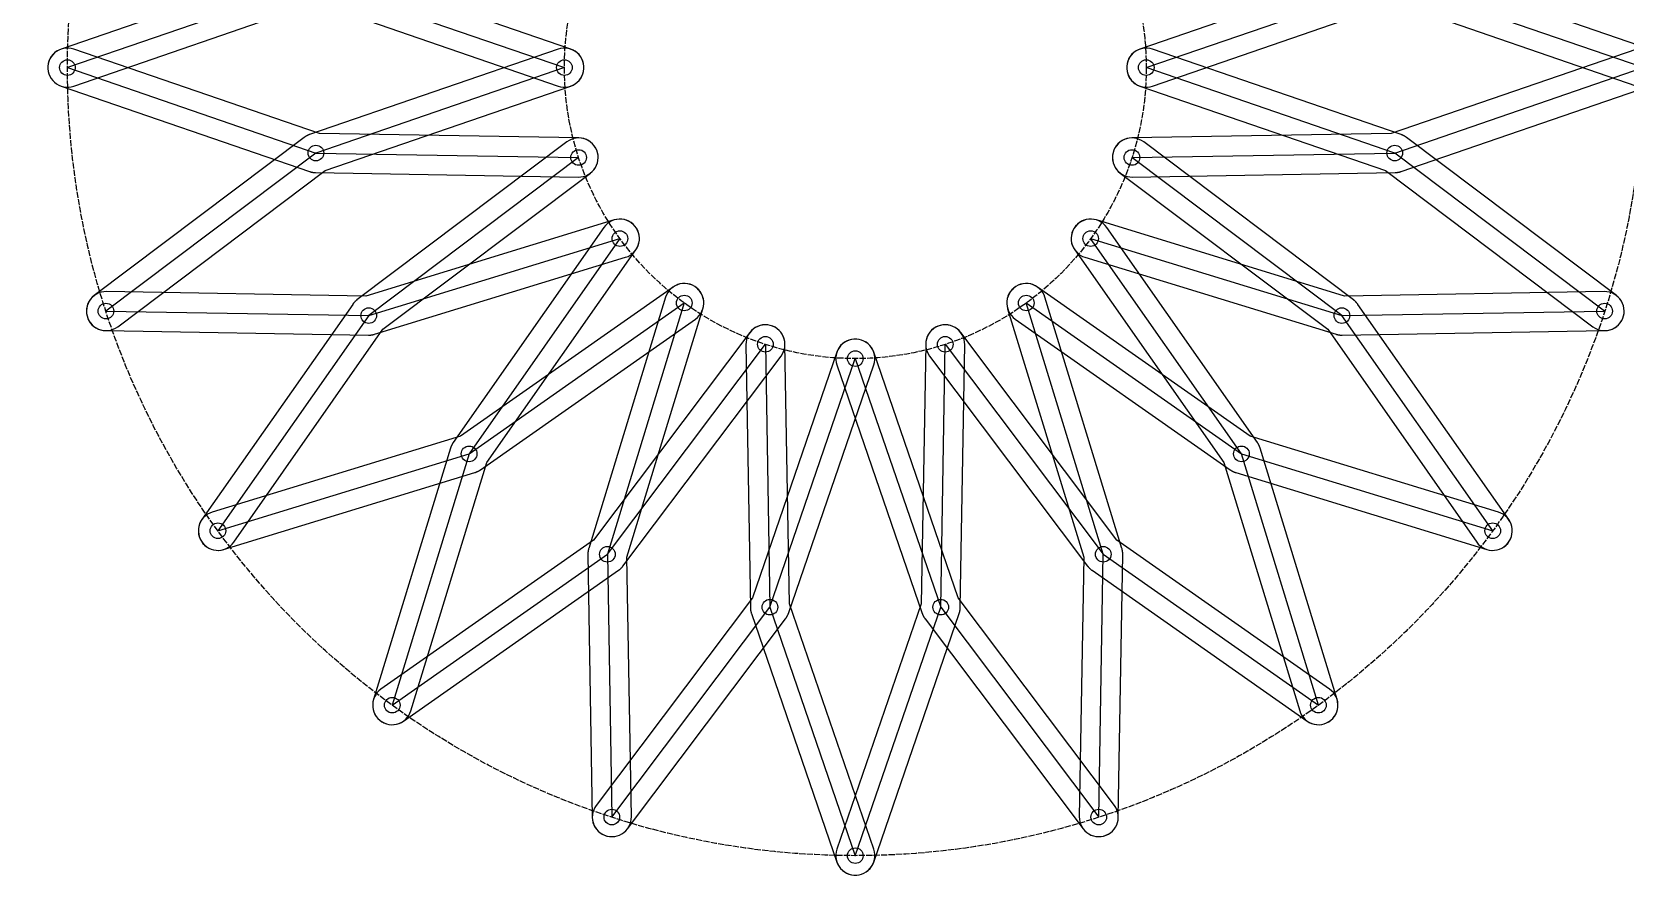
# Model space of a CAD drawing. Header units: millimetres. Extents: x -337 to 405, y -434 to 337.
# Drawn here: x -168.6 to 157.6, y -165.7 to 7.3 of the extents above; entities that cross this region are included whole.
import ezdxf

# ---------------------------------------------------------------- set-up
doc = ezdxf.new("R2010")
doc.units = ezdxf.units.MM
doc.linetypes.add('DASHED', pattern=[1.524, 1.27, -0.254])
for name, color, linetype in [('SKELETON_20', 8, 'Continuous'), ('SKELETON_90', 8, 'Continuous'), ('STATE_20', 3, 'Continuous')]:
    doc.layers.add(name, color=color, linetype=linetype)

msp = doc.modelspace()

# ---------------------------------------------------------------- linework, layer by layer
at = {"layer": 'SKELETON_20'}
for points in [[(-153.43, 49.85), (-110.45, 17.49), (-59.57, 0)], [(59.57, 0), (110.45, 17.49), (153.43, 49.85)], [(-56.65, 18.41), (-110.45, 17.49), (-161.32, 0)], [(161.32, 0), (110.45, 17.49), (56.65, 18.41)], [(-161.32, 0), (-110.45, -17.49), (-56.65, -18.41)], [(-59.57, 0), (-110.45, -17.49), (-153.43, -49.85)], [(56.65, -18.41), (110.45, -17.49), (161.32, 0)], [(153.43, -49.85), (110.45, -17.49), (59.57, 0)], [(-56.65, -18.41), (-99.63, -50.77), (-130.51, -94.82)], [(130.51, -94.82), (99.63, -50.77), (56.65, -18.41)], [(-153.43, -49.85), (-99.63, -50.77), (-48.19, -35.01)], [(-48.19, -35.01), (-79.07, -79.07), (-94.82, -130.51)], [(94.82, -130.51), (79.07, -79.07), (48.19, -35.01)], [(48.19, -35.01), (99.63, -50.77), (153.43, -49.85)], [(-130.51, -94.82), (-79.07, -79.07), (-35.01, -48.19)], [(-35.01, -48.19), (-50.77, -99.63), (-49.85, -153.43)], [(49.85, -153.43), (50.77, -99.63), (35.01, -48.19)], [(35.01, -48.19), (79.07, -79.07), (130.51, -94.82)], [(-94.82, -130.51), (-50.77, -99.63), (-18.41, -56.65)], [(-18.41, -56.65), (-17.49, -110.45), (0, -161.32)], [(0, -161.32), (17.49, -110.45), (18.41, -56.65)], [(18.41, -56.65), (50.77, -99.63), (94.82, -130.51)], [(-49.85, -153.43), (-17.49, -110.45), (0, -59.57)], [(0, -59.57), (17.49, -110.45), (49.85, -153.43)]]:
    msp.add_lwpolyline(points, dxfattribs=at)
at = {"layer": 'SKELETON_20', "linetype": 'DASHED'}
for radius in [161.32, 59.57]:
    msp.add_circle((0, 0), radius, dxfattribs=at)
at = {"layer": 'SKELETON_90', "linetype": 'DASHED'}
for radius in [332.65, 289.4]:
    msp.add_circle((0, 0), radius, dxfattribs=at)
at = {"layer": 'STATE_20'}
for points in [[(-111.75, 21.28), (-162.62, 3.78), (-163.11, 3.58), (-163.56, 3.32), (-163.97, 3), (-164.34, 2.63), (-164.66, 2.21), (-164.92, 1.76), (-165.12, 1.27), (-165.25, 0.76), (-165.32, 0.25), (-165.31, -0.28), (-165.24, -0.8), (-165.11, -1.3), (-164.9, -1.78), (-164.64, -2.24), (-164.32, -2.65), (-163.95, -3.02), (-163.53, -3.33), (-163.08, -3.59), (-162.59, -3.79), (-162.09, -3.93), (-161.57, -3.99), (-161.05, -3.99), (-160.53, -3.92), (-160.02, -3.78), (-109.74, 13.5)], [(-111.75, 13.71), (-60.87, -3.78), (-60.37, -3.92), (-59.85, -3.99), (-59.32, -3.99), (-58.8, -3.93), (-58.3, -3.79), (-57.81, -3.59), (-57.36, -3.33), (-56.94, -3.02), (-56.57, -2.65), (-56.25, -2.24), (-55.99, -1.78), (-55.79, -1.3), (-55.65, -0.8), (-55.58, -0.28), (-55.58, 0.25), (-55.64, 0.76), (-55.78, 1.27), (-55.97, 1.76), (-56.23, 2.21), (-56.55, 2.63), (-56.92, 3), (-57.33, 3.32), (-57.79, 3.58), (-58.27, 3.78), (-108.55, 21.07)], [(108.55, 21.07), (58.27, 3.78), (57.79, 3.58), (57.33, 3.32), (56.92, 3), (56.55, 2.63), (56.23, 2.21), (55.97, 1.76), (55.78, 1.27), (55.64, 0.76), (55.58, 0.25), (55.58, -0.28), (55.65, -0.8), (55.79, -1.3), (55.99, -1.78), (56.25, -2.24), (56.57, -2.65), (56.94, -3.02), (57.36, -3.33), (57.81, -3.59), (58.3, -3.79), (58.8, -3.93), (59.32, -3.99), (59.85, -3.99), (60.37, -3.92), (60.87, -3.78), (111.75, 13.71)], [(162.62, 3.78), (111.75, 21.28)], [(109.74, 13.5), (160.02, -3.78)], [(160.02, 3.78), (109.74, -13.5), (56.59, -14.41), (56.06, -14.45), (55.55, -14.56), (55.06, -14.74), (54.6, -14.98), (54.17, -15.28), (53.78, -15.63), (53.44, -16.03), (53.16, -16.47), (52.93, -16.94), (52.77, -17.44), (52.68, -17.95), (52.65, -18.48), (52.7, -19), (52.81, -19.51), (52.98, -20), (53.22, -20.47), (53.52, -20.9), (53.87, -21.28), (54.27, -21.62), (54.71, -21.91), (55.19, -22.13), (55.68, -22.29), (56.2, -22.38), (56.72, -22.41), (110.51, -21.49), (110.57, -21.49), (110.62, -21.49), (110.67, -21.49), (110.72, -21.48), (110.78, -21.48), (110.83, -21.47), (110.88, -21.47), (110.93, -21.46), (110.98, -21.46), (111.04, -21.45), (111.09, -21.44), (111.14, -21.43), (111.19, -21.42), (111.24, -21.41), (111.29, -21.4), (111.34, -21.39), (111.4, -21.38), (111.45, -21.37), (111.5, -21.35), (111.55, -21.34), (111.6, -21.32), (111.65, -21.31), (111.7, -21.29), (111.75, -21.28), (162.62, -3.78)]]:
    msp.add_lwpolyline(points, dxfattribs=at)
for points in [[(-109.74, -13.5), (-160.02, 3.78), (-160.53, 3.92), (-161.05, 3.99), (-161.57, 3.99), (-162.09, 3.93), (-162.59, 3.79), (-163.08, 3.59), (-163.53, 3.33), (-163.95, 3.02), (-164.32, 2.65), (-164.64, 2.24), (-164.9, 1.78), (-165.11, 1.3), (-165.24, 0.8), (-165.31, 0.28), (-165.32, -0.25), (-165.25, -0.76), (-165.12, -1.27), (-164.92, -1.76), (-164.66, -2.21), (-164.34, -2.63), (-163.97, -3), (-163.56, -3.32), (-163.11, -3.58), (-162.62, -3.78), (-111.75, -21.28), (-111.7, -21.29), (-111.65, -21.31), (-111.6, -21.32), (-111.55, -21.34), (-111.5, -21.35), (-111.45, -21.37), (-111.4, -21.38), (-111.34, -21.39), (-111.29, -21.4), (-111.24, -21.41), (-111.19, -21.42), (-111.14, -21.43), (-111.09, -21.44), (-111.04, -21.45), (-110.98, -21.46), (-110.93, -21.46), (-110.88, -21.47), (-110.83, -21.47), (-110.78, -21.48), (-110.72, -21.48), (-110.67, -21.49), (-110.62, -21.49), (-110.57, -21.49), (-110.51, -21.49), (-56.72, -22.41), (-56.2, -22.38), (-55.68, -22.29), (-55.19, -22.13), (-54.71, -21.91), (-54.27, -21.62), (-53.87, -21.28), (-53.52, -20.9), (-53.22, -20.47), (-52.98, -20), (-52.81, -19.51), (-52.7, -19), (-52.65, -18.48), (-52.68, -17.95), (-52.77, -17.44), (-52.93, -16.94), (-53.16, -16.47), (-53.44, -16.03), (-53.78, -15.63), (-54.17, -15.28), (-54.6, -14.98), (-55.06, -14.74), (-55.55, -14.56), (-56.06, -14.45), (-56.59, -14.41)], [(-108.55, -21.07), (-58.27, -3.78), (-57.79, -3.58), (-57.33, -3.32), (-56.92, -3), (-56.55, -2.63), (-56.23, -2.21), (-55.97, -1.76), (-55.78, -1.27), (-55.64, -0.76), (-55.58, -0.25), (-55.58, 0.28), (-55.65, 0.8), (-55.79, 1.3), (-55.99, 1.78), (-56.25, 2.24), (-56.57, 2.65), (-56.94, 3.02), (-57.36, 3.33), (-57.81, 3.59), (-58.3, 3.79), (-58.8, 3.93), (-59.32, 3.99), (-59.85, 3.99), (-60.37, 3.92), (-60.87, 3.78), (-111.75, -13.71), (-111.8, -13.73), (-111.85, -13.75), (-111.89, -13.76), (-111.94, -13.78), (-111.99, -13.8), (-112.04, -13.82), (-112.09, -13.85), (-112.13, -13.87), (-112.18, -13.89), (-112.23, -13.91), (-112.28, -13.94), (-112.32, -13.96), (-112.37, -13.99), (-112.41, -14.01), (-112.46, -14.04), (-112.5, -14.06), (-112.55, -14.09), (-112.59, -14.12), (-112.64, -14.15), (-112.68, -14.18), (-112.72, -14.21), (-112.77, -14.24), (-112.81, -14.27), (-112.85, -14.3), (-155.83, -46.66), (-156.23, -47), (-156.58, -47.39), (-156.87, -47.82), (-157.11, -48.29), (-157.28, -48.78), (-157.39, -49.29), (-157.43, -49.81), (-157.4, -50.34), (-157.3, -50.85), (-157.14, -51.35), (-156.91, -51.82), (-156.62, -52.26), (-156.28, -52.65), (-155.89, -53), (-155.46, -53.3), (-154.99, -53.53), (-154.5, -53.71), (-153.99, -53.81), (-153.46, -53.85), (-152.94, -53.82), (-152.43, -53.72), (-151.93, -53.56), (-151.46, -53.33), (-151.02, -53.05)], [(108.55, -21.07), (151.02, -53.05), (151.46, -53.33), (151.93, -53.56), (152.43, -53.72), (152.94, -53.82), (153.46, -53.85), (153.99, -53.81), (154.5, -53.71), (154.99, -53.53), (155.46, -53.3), (155.89, -53), (156.28, -52.65), (156.62, -52.26), (156.91, -51.82), (157.14, -51.35), (157.3, -50.85), (157.4, -50.34), (157.43, -49.81), (157.39, -49.29), (157.28, -48.78), (157.11, -48.29), (156.87, -47.82), (156.58, -47.39), (156.23, -47), (155.83, -46.66), (112.85, -14.3), (112.81, -14.27), (112.77, -14.24), (112.72, -14.21), (112.68, -14.18), (112.64, -14.15), (112.59, -14.12), (112.55, -14.09), (112.5, -14.06), (112.46, -14.04), (112.41, -14.01), (112.37, -13.99), (112.32, -13.96), (112.28, -13.94), (112.23, -13.91), (112.18, -13.89), (112.13, -13.87), (112.09, -13.85), (112.04, -13.82), (111.99, -13.8), (111.94, -13.78), (111.89, -13.76), (111.85, -13.75), (111.8, -13.73), (111.75, -13.71), (60.87, 3.78), (60.37, 3.92), (59.85, 3.99), (59.32, 3.99), (58.8, 3.93), (58.3, 3.79), (57.81, 3.59), (57.36, 3.33), (56.94, 3.02), (56.57, 2.65), (56.25, 2.24), (55.99, 1.78), (55.79, 1.3), (55.65, 0.8), (55.58, 0.28), (55.58, -0.25), (55.64, -0.76), (55.78, -1.27), (55.97, -1.76), (56.23, -2.21), (56.55, -2.63), (56.92, -3), (57.33, -3.32), (57.79, -3.58), (58.27, -3.78)], [(-96.72, -53.58), (-54.25, -21.6), (-53.85, -21.26), (-53.5, -20.87), (-53.21, -20.44), (-52.97, -19.97), (-52.8, -19.48), (-52.69, -18.97), (-52.65, -18.44), (-52.68, -17.92), (-52.78, -17.41), (-52.94, -16.91), (-53.17, -16.44), (-53.46, -16), (-53.8, -15.61), (-54.19, -15.26), (-54.62, -14.96), (-55.09, -14.73), (-55.58, -14.55), (-56.1, -14.45), (-56.62, -14.41), (-57.14, -14.44), (-57.65, -14.53), (-58.15, -14.7), (-58.62, -14.93), (-59.06, -15.21), (-102.04, -47.57), (-102.08, -47.6), (-102.12, -47.63), (-102.16, -47.67), (-102.2, -47.7), (-102.24, -47.74), (-102.28, -47.77), (-102.32, -47.8), (-102.36, -47.84), (-102.4, -47.88), (-102.44, -47.91), (-102.47, -47.95), (-102.51, -47.99), (-102.55, -48.02), (-102.58, -48.06), (-102.62, -48.1), (-102.65, -48.14), (-102.69, -48.18), (-102.72, -48.22), (-102.75, -48.26), (-102.79, -48.3), (-102.82, -48.34), (-102.85, -48.39), (-102.88, -48.43), (-102.91, -48.47), (-133.79, -92.53), (-134.06, -92.97), (-134.27, -93.45), (-134.42, -93.96), (-134.5, -94.47), (-134.51, -95), (-134.45, -95.52), (-134.33, -96.02), (-134.14, -96.51), (-133.89, -96.97), (-133.58, -97.39), (-133.22, -97.77), (-132.81, -98.1), (-132.36, -98.37), (-131.88, -98.58), (-131.38, -98.73), (-130.86, -98.81), (-130.34, -98.82), (-129.82, -98.76), (-129.31, -98.64), (-128.82, -98.45), (-128.37, -98.2), (-127.94, -97.89), (-127.56, -97.53), (-127.24, -97.12)], [(96.72, -53.58), (127.24, -97.12), (127.56, -97.53), (127.94, -97.89), (128.37, -98.2), (128.82, -98.45), (129.31, -98.64), (129.82, -98.76), (130.34, -98.82), (130.86, -98.81), (131.38, -98.73), (131.88, -98.58), (132.36, -98.37), (132.81, -98.1), (133.22, -97.77), (133.58, -97.39), (133.89, -96.97), (134.14, -96.51), (134.33, -96.02), (134.45, -95.52), (134.51, -95), (134.5, -94.47), (134.42, -93.96), (134.27, -93.45), (134.06, -92.97), (133.79, -92.53), (102.91, -48.47), (102.88, -48.43), (102.85, -48.39), (102.82, -48.34), (102.79, -48.3), (102.75, -48.26), (102.72, -48.22), (102.69, -48.18), (102.65, -48.14), (102.62, -48.1), (102.58, -48.06), (102.55, -48.02), (102.51, -47.99), (102.47, -47.95), (102.44, -47.91), (102.4, -47.88), (102.36, -47.84), (102.32, -47.8), (102.28, -47.77), (102.24, -47.74), (102.2, -47.7), (102.16, -47.67), (102.12, -47.63), (102.08, -47.6), (102.04, -47.57), (59.06, -15.21), (58.62, -14.93), (58.15, -14.7), (57.65, -14.53), (57.14, -14.44), (56.62, -14.41), (56.1, -14.45), (55.58, -14.55), (55.09, -14.73), (54.62, -14.96), (54.19, -15.26), (53.8, -15.61), (53.46, -16), (53.17, -16.44), (52.94, -16.91), (52.78, -17.41), (52.68, -17.92), (52.65, -18.44), (52.69, -18.97), (52.8, -19.48), (52.97, -19.97), (53.21, -20.44), (53.5, -20.87), (53.85, -21.26), (54.25, -21.6)], [(-100.2, -46.76), (-153.36, -45.85), (-153.88, -45.88), (-154.4, -45.97), (-154.89, -46.13), (-155.37, -46.35), (-155.81, -46.64), (-156.21, -46.98), (-156.56, -47.36), (-156.86, -47.79), (-157.1, -48.26), (-157.27, -48.75), (-157.38, -49.26), (-157.43, -49.78), (-157.4, -50.31), (-157.31, -50.82), (-157.15, -51.32), (-156.92, -51.79), (-156.64, -52.23), (-156.3, -52.63), (-155.92, -52.98), (-155.49, -53.28), (-155.02, -53.52), (-154.53, -53.7), (-154.02, -53.81), (-153.5, -53.85), (-99.7, -54.77), (-99.65, -54.77), (-99.6, -54.77), (-99.55, -54.77), (-99.49, -54.76), (-99.44, -54.76), (-99.39, -54.76), (-99.34, -54.76), (-99.28, -54.75), (-99.23, -54.75), (-99.18, -54.74), (-99.13, -54.73), (-99.08, -54.73), (-99.02, -54.72), (-98.97, -54.71), (-98.92, -54.7), (-98.87, -54.69), (-98.82, -54.68), (-98.77, -54.67), (-98.72, -54.66), (-98.67, -54.65), (-98.61, -54.63), (-98.56, -54.62), (-98.51, -54.61), (-98.46, -54.59), (-47.02, -38.84), (-46.53, -38.65), (-46.07, -38.41), (-45.65, -38.1), (-45.27, -37.74), (-44.94, -37.34), (-44.66, -36.89), (-44.45, -36.41), (-44.29, -35.91), (-44.21, -35.4), (-44.2, -34.87), (-44.25, -34.35), (-44.37, -33.84), (-44.55, -33.35), (-44.8, -32.89), (-45.11, -32.47), (-45.47, -32.09), (-45.87, -31.76), (-46.32, -31.48), (-46.79, -31.27), (-47.29, -31.12), (-47.81, -31.03), (-48.33, -31.02), (-48.85, -31.07), (-49.36, -31.19)], [(-75.43, -80.85), (-44.92, -37.31), (-44.65, -36.86), (-44.43, -36.38), (-44.29, -35.88), (-44.21, -35.36), (-44.2, -34.84), (-44.25, -34.32), (-44.38, -33.81), (-44.57, -33.33), (-44.82, -32.87), (-45.13, -32.44), (-45.49, -32.07), (-45.9, -31.74), (-46.34, -31.47), (-46.82, -31.26), (-47.33, -31.11), (-47.84, -31.03), (-48.37, -31.02), (-48.89, -31.07), (-49.39, -31.2), (-49.88, -31.39), (-50.34, -31.64), (-50.76, -31.95), (-51.14, -32.31), (-51.47, -32.72), (-82.35, -76.77), (-82.38, -76.82), (-82.41, -76.86), (-82.43, -76.91), (-82.46, -76.95), (-82.49, -76.99), (-82.52, -77.04), (-82.54, -77.08), (-82.57, -77.13), (-82.59, -77.18), (-82.62, -77.22), (-82.64, -77.27), (-82.67, -77.32), (-82.69, -77.36), (-82.71, -77.41), (-82.73, -77.46), (-82.75, -77.51), (-82.77, -77.55), (-82.79, -77.6), (-82.81, -77.65), (-82.83, -77.7), (-82.85, -77.75), (-82.86, -77.8), (-82.88, -77.85), (-82.9, -77.9), (-98.65, -129.34), (-98.77, -129.85), (-98.82, -130.37), (-98.8, -130.89), (-98.72, -131.41), (-98.57, -131.91), (-98.36, -132.39), (-98.08, -132.83), (-97.75, -133.24), (-97.37, -133.6), (-96.94, -133.9), (-96.48, -134.15), (-95.99, -134.34), (-95.49, -134.46), (-94.96, -134.51), (-94.44, -134.49), (-93.93, -134.41), (-93.42, -134.26), (-92.95, -134.05), (-92.5, -133.77), (-92.1, -133.44), (-91.74, -133.06), (-91.43, -132.63), (-91.18, -132.17), (-91, -131.68)], [(75.43, -80.85), (91, -131.68), (91.18, -132.17), (91.43, -132.63), (91.74, -133.06), (92.1, -133.44), (92.5, -133.77), (92.95, -134.05), (93.42, -134.26), (93.93, -134.41), (94.44, -134.49), (94.96, -134.51), (95.49, -134.46), (95.99, -134.34), (96.48, -134.15), (96.94, -133.9), (97.37, -133.6), (97.75, -133.24), (98.08, -132.83), (98.36, -132.39), (98.57, -131.91), (98.72, -131.41), (98.8, -130.89), (98.82, -130.37), (98.77, -129.85), (98.65, -129.34), (82.9, -77.9), (82.88, -77.85), (82.86, -77.8), (82.85, -77.75), (82.83, -77.7), (82.81, -77.65), (82.79, -77.6), (82.77, -77.55), (82.75, -77.51), (82.73, -77.46), (82.71, -77.41), (82.69, -77.36), (82.67, -77.32), (82.64, -77.27), (82.62, -77.22), (82.59, -77.18), (82.57, -77.13), (82.54, -77.08), (82.52, -77.04), (82.49, -76.99), (82.46, -76.95), (82.43, -76.91), (82.41, -76.86), (82.38, -76.82), (82.35, -76.77), (51.47, -32.72), (51.14, -32.31), (50.76, -31.95), (50.34, -31.64), (49.88, -31.39), (49.39, -31.2), (48.89, -31.07), (48.37, -31.02), (47.84, -31.03), (47.33, -31.11), (46.82, -31.26), (46.34, -31.47), (45.9, -31.74), (45.49, -32.07), (45.13, -32.44), (44.82, -32.87), (44.57, -33.33), (44.38, -33.81), (44.25, -34.32), (44.2, -34.84), (44.21, -35.36), (44.29, -35.88), (44.43, -36.38), (44.65, -36.86), (44.92, -37.31)], [(100.2, -46.76), (49.36, -31.19), (48.85, -31.07), (48.33, -31.02), (47.81, -31.03), (47.29, -31.12), (46.79, -31.27), (46.32, -31.48), (45.87, -31.76), (45.47, -32.09), (45.11, -32.47), (44.8, -32.89), (44.55, -33.35), (44.37, -33.84), (44.25, -34.35), (44.2, -34.87), (44.21, -35.4), (44.29, -35.91), (44.45, -36.41), (44.66, -36.89), (44.94, -37.34), (45.27, -37.74), (45.65, -38.1), (46.07, -38.41), (46.53, -38.65), (47.02, -38.84), (98.46, -54.59), (98.51, -54.61), (98.56, -54.62), (98.61, -54.63), (98.67, -54.65), (98.72, -54.66), (98.77, -54.67), (98.82, -54.68), (98.87, -54.69), (98.92, -54.7), (98.97, -54.71), (99.02, -54.72), (99.08, -54.73), (99.13, -54.73), (99.18, -54.74), (99.23, -54.75), (99.28, -54.75), (99.34, -54.76), (99.39, -54.76), (99.44, -54.76), (99.49, -54.76), (99.55, -54.77), (99.6, -54.77), (99.65, -54.77), (99.7, -54.77), (153.5, -53.85), (154.02, -53.81), (154.53, -53.7), (155.02, -53.52), (155.49, -53.28), (155.92, -52.98), (156.3, -52.63), (156.64, -52.23), (156.92, -51.79), (157.15, -51.32), (157.31, -50.82), (157.4, -50.31), (157.43, -49.78), (157.38, -49.26), (157.27, -48.75), (157.1, -48.26), (156.86, -47.79), (156.56, -47.36), (156.21, -46.98), (155.81, -46.64), (155.37, -46.35), (154.89, -46.13), (154.4, -45.97), (153.88, -45.88), (153.36, -45.85)], [(-80.85, -75.43), (-131.68, -91), (-132.17, -91.18), (-132.63, -91.43), (-133.06, -91.74), (-133.44, -92.1), (-133.77, -92.5), (-134.05, -92.95), (-134.26, -93.42), (-134.41, -93.93), (-134.49, -94.44), (-134.51, -94.96), (-134.46, -95.49), (-134.34, -95.99), (-134.15, -96.48), (-133.9, -96.94), (-133.6, -97.37), (-133.24, -97.75), (-132.83, -98.08), (-132.39, -98.36), (-131.91, -98.57), (-131.41, -98.72), (-130.89, -98.8), (-130.37, -98.82), (-129.85, -98.77), (-129.34, -98.65), (-77.9, -82.9), (-77.85, -82.88), (-77.8, -82.86), (-77.75, -82.85), (-77.7, -82.83), (-77.65, -82.81), (-77.6, -82.79), (-77.55, -82.77), (-77.51, -82.75), (-77.46, -82.73), (-77.41, -82.71), (-77.36, -82.69), (-77.32, -82.67), (-77.27, -82.64), (-77.22, -82.62), (-77.18, -82.59), (-77.13, -82.57), (-77.08, -82.54), (-77.04, -82.52), (-76.99, -82.49), (-76.95, -82.46), (-76.91, -82.43), (-76.86, -82.41), (-76.82, -82.38), (-76.77, -82.35), (-32.72, -51.47), (-32.31, -51.14), (-31.95, -50.76), (-31.64, -50.34), (-31.39, -49.88), (-31.2, -49.39), (-31.07, -48.89), (-31.02, -48.37), (-31.03, -47.84), (-31.11, -47.33), (-31.26, -46.82), (-31.47, -46.34), (-31.74, -45.9), (-32.07, -45.49), (-32.44, -45.13), (-32.87, -44.82), (-33.33, -44.57), (-33.81, -44.38), (-34.32, -44.25), (-34.84, -44.2), (-35.36, -44.21), (-35.88, -44.29), (-36.38, -44.43), (-36.86, -44.65), (-37.31, -44.92)], [(-46.76, -100.2), (-31.19, -49.36), (-31.07, -48.85), (-31.02, -48.33), (-31.03, -47.81), (-31.12, -47.29), (-31.27, -46.79), (-31.48, -46.32), (-31.76, -45.87), (-32.09, -45.47), (-32.47, -45.11), (-32.89, -44.8), (-33.35, -44.55), (-33.84, -44.37), (-34.35, -44.25), (-34.87, -44.2), (-35.4, -44.21), (-35.91, -44.29), (-36.41, -44.45), (-36.89, -44.66), (-37.34, -44.94), (-37.74, -45.27), (-38.1, -45.65), (-38.41, -46.07), (-38.65, -46.53), (-38.84, -47.02), (-54.59, -98.46), (-54.61, -98.51), (-54.62, -98.56), (-54.63, -98.61), (-54.65, -98.67), (-54.66, -98.72), (-54.67, -98.77), (-54.68, -98.82), (-54.69, -98.87), (-54.7, -98.92), (-54.71, -98.97), (-54.72, -99.02), (-54.73, -99.08), (-54.73, -99.13), (-54.74, -99.18), (-54.75, -99.23), (-54.75, -99.28), (-54.76, -99.34), (-54.76, -99.39), (-54.76, -99.44), (-54.76, -99.49), (-54.77, -99.55), (-54.77, -99.6), (-54.77, -99.65), (-54.77, -99.7), (-53.85, -153.5), (-53.81, -154.02), (-53.7, -154.53), (-53.52, -155.02), (-53.28, -155.49), (-52.98, -155.92), (-52.63, -156.3), (-52.23, -156.64), (-51.79, -156.92), (-51.32, -157.15), (-50.82, -157.31), (-50.31, -157.4), (-49.78, -157.43), (-49.26, -157.38), (-48.75, -157.27), (-48.26, -157.1), (-47.79, -156.86), (-47.36, -156.56), (-46.98, -156.21), (-46.64, -155.81), (-46.35, -155.37), (-46.13, -154.89), (-45.97, -154.4), (-45.88, -153.88), (-45.85, -153.36)], [(46.76, -100.2), (45.85, -153.36), (45.88, -153.88), (45.97, -154.4), (46.13, -154.89), (46.35, -155.37), (46.64, -155.81), (46.98, -156.21), (47.36, -156.56), (47.79, -156.86), (48.26, -157.1), (48.75, -157.27), (49.26, -157.38), (49.78, -157.43), (50.31, -157.4), (50.82, -157.31), (51.32, -157.15), (51.79, -156.92), (52.23, -156.64), (52.63, -156.3), (52.98, -155.92), (53.28, -155.49), (53.52, -155.02), (53.7, -154.53), (53.81, -154.02), (53.85, -153.5), (54.77, -99.7), (54.77, -99.65), (54.77, -99.6), (54.77, -99.55), (54.76, -99.49), (54.76, -99.44), (54.76, -99.39), (54.76, -99.34), (54.75, -99.28), (54.75, -99.23), (54.74, -99.18), (54.73, -99.13), (54.73, -99.08), (54.72, -99.02), (54.71, -98.97), (54.7, -98.92), (54.69, -98.87), (54.68, -98.82), (54.67, -98.77), (54.66, -98.72), (54.65, -98.67), (54.63, -98.61), (54.62, -98.56), (54.61, -98.51), (54.59, -98.46), (38.84, -47.02), (38.65, -46.53), (38.41, -46.07), (38.1, -45.65), (37.74, -45.27), (37.34, -44.94), (36.89, -44.66), (36.41, -44.45), (35.91, -44.29), (35.4, -44.21), (34.87, -44.2), (34.35, -44.25), (33.84, -44.37), (33.35, -44.55), (32.89, -44.8), (32.47, -45.11), (32.09, -45.47), (31.76, -45.87), (31.48, -46.32), (31.27, -46.79), (31.12, -47.29), (31.03, -47.81), (31.02, -48.33), (31.07, -48.85), (31.19, -49.36)], [(80.85, -75.43), (37.31, -44.92), (36.86, -44.65), (36.38, -44.43), (35.88, -44.29), (35.36, -44.21), (34.84, -44.2), (34.32, -44.25), (33.81, -44.38), (33.33, -44.57), (32.87, -44.82), (32.44, -45.13), (32.07, -45.49), (31.74, -45.9), (31.47, -46.34), (31.26, -46.82), (31.11, -47.33), (31.03, -47.84), (31.02, -48.37), (31.07, -48.89), (31.2, -49.39), (31.39, -49.88), (31.64, -50.34), (31.95, -50.76), (32.31, -51.14), (32.72, -51.47), (76.77, -82.35), (76.82, -82.38), (76.86, -82.41), (76.91, -82.43), (76.95, -82.46), (76.99, -82.49), (77.04, -82.52), (77.08, -82.54), (77.13, -82.57), (77.18, -82.59), (77.22, -82.62), (77.27, -82.64), (77.32, -82.67), (77.36, -82.69), (77.41, -82.71), (77.46, -82.73), (77.51, -82.75), (77.55, -82.77), (77.6, -82.79), (77.65, -82.81), (77.7, -82.83), (77.75, -82.85), (77.8, -82.86), (77.85, -82.88), (77.9, -82.9), (129.34, -98.65), (129.85, -98.77), (130.37, -98.82), (130.89, -98.8), (131.41, -98.72), (131.91, -98.57), (132.39, -98.36), (132.83, -98.08), (133.24, -97.75), (133.6, -97.37), (133.9, -96.94), (134.15, -96.48), (134.34, -95.99), (134.46, -95.49), (134.51, -94.96), (134.49, -94.44), (134.41, -93.93), (134.26, -93.42), (134.05, -92.95), (133.77, -92.5), (133.44, -92.1), (133.06, -91.74), (132.63, -91.43), (132.17, -91.18), (131.68, -91)], [(-53.58, -96.72), (-97.12, -127.24), (-97.53, -127.56), (-97.89, -127.94), (-98.2, -128.37), (-98.45, -128.82), (-98.64, -129.31), (-98.76, -129.82), (-98.82, -130.34), (-98.81, -130.86), (-98.73, -131.38), (-98.58, -131.88), (-98.37, -132.36), (-98.1, -132.81), (-97.77, -133.22), (-97.39, -133.58), (-96.97, -133.89), (-96.51, -134.14), (-96.02, -134.33), (-95.52, -134.45), (-95, -134.51), (-94.47, -134.5), (-93.96, -134.42), (-93.45, -134.27), (-92.97, -134.06), (-92.53, -133.79), (-48.47, -102.91), (-48.43, -102.88), (-48.39, -102.85), (-48.34, -102.82), (-48.3, -102.79), (-48.26, -102.75), (-48.22, -102.72), (-48.18, -102.69), (-48.14, -102.65), (-48.1, -102.62), (-48.06, -102.58), (-48.02, -102.55), (-47.99, -102.51), (-47.95, -102.47), (-47.91, -102.44), (-47.88, -102.4), (-47.84, -102.36), (-47.8, -102.32), (-47.77, -102.28), (-47.74, -102.24), (-47.7, -102.2), (-47.67, -102.16), (-47.63, -102.12), (-47.6, -102.08), (-47.57, -102.04), (-15.21, -59.06), (-14.93, -58.62), (-14.7, -58.15), (-14.53, -57.65), (-14.44, -57.14), (-14.41, -56.62), (-14.45, -56.1), (-14.55, -55.58), (-14.73, -55.09), (-14.96, -54.62), (-15.26, -54.19), (-15.61, -53.8), (-16, -53.46), (-16.44, -53.17), (-16.91, -52.94), (-17.41, -52.78), (-17.92, -52.68), (-18.44, -52.65), (-18.97, -52.69), (-19.48, -52.8), (-19.97, -52.97), (-20.44, -53.21), (-20.87, -53.5), (-21.26, -53.85), (-21.6, -54.25)], [(-13.5, -109.74), (-14.41, -56.59), (-14.45, -56.06), (-14.56, -55.55), (-14.74, -55.06), (-14.98, -54.6), (-15.28, -54.17), (-15.63, -53.78), (-16.03, -53.44), (-16.47, -53.16), (-16.94, -52.93), (-17.44, -52.77), (-17.95, -52.68), (-18.48, -52.65), (-19, -52.7), (-19.51, -52.81), (-20, -52.98), (-20.47, -53.22), (-20.9, -53.52), (-21.28, -53.87), (-21.62, -54.27), (-21.91, -54.71), (-22.13, -55.19), (-22.29, -55.68), (-22.38, -56.2), (-22.41, -56.72), (-21.49, -110.51), (-21.49, -110.57), (-21.49, -110.62), (-21.49, -110.67), (-21.48, -110.72), (-21.48, -110.78), (-21.47, -110.83), (-21.47, -110.88), (-21.46, -110.93), (-21.46, -110.98), (-21.45, -111.04), (-21.44, -111.09), (-21.43, -111.14), (-21.42, -111.19), (-21.41, -111.24), (-21.4, -111.29), (-21.39, -111.34), (-21.38, -111.4), (-21.37, -111.45), (-21.35, -111.5), (-21.34, -111.55), (-21.32, -111.6), (-21.31, -111.65), (-21.29, -111.7), (-21.28, -111.75), (-3.78, -162.62), (-3.58, -163.11), (-3.32, -163.56), (-3, -163.97), (-2.63, -164.34), (-2.21, -164.66), (-1.76, -164.92), (-1.27, -165.12), (-0.76, -165.25), (-0.25, -165.32), (0.28, -165.31), (0.8, -165.24), (1.3, -165.11), (1.78, -164.9), (2.24, -164.64), (2.65, -164.32), (3.02, -163.95), (3.33, -163.53), (3.59, -163.08), (3.79, -162.59), (3.93, -162.09), (3.99, -161.57), (3.99, -161.05), (3.92, -160.53), (3.78, -160.02)], [(13.5, -109.74), (-3.78, -160.02), (-3.92, -160.53), (-3.99, -161.05), (-3.99, -161.57), (-3.93, -162.09), (-3.79, -162.59), (-3.59, -163.08), (-3.33, -163.53), (-3.02, -163.95), (-2.65, -164.32), (-2.24, -164.64), (-1.78, -164.9), (-1.3, -165.11), (-0.8, -165.24), (-0.28, -165.31), (0.25, -165.32), (0.76, -165.25), (1.27, -165.12), (1.76, -164.92), (2.21, -164.66), (2.63, -164.34), (3, -163.97), (3.32, -163.56), (3.58, -163.11), (3.78, -162.62), (21.28, -111.75), (21.29, -111.7), (21.31, -111.65), (21.32, -111.6), (21.34, -111.55), (21.35, -111.5), (21.37, -111.45), (21.38, -111.4), (21.39, -111.34), (21.4, -111.29), (21.41, -111.24), (21.42, -111.19), (21.43, -111.14), (21.44, -111.09), (21.45, -111.04), (21.46, -110.98), (21.46, -110.93), (21.47, -110.88), (21.47, -110.83), (21.48, -110.78), (21.48, -110.72), (21.49, -110.67), (21.49, -110.62), (21.49, -110.57), (21.49, -110.51), (22.41, -56.72), (22.38, -56.2), (22.29, -55.68), (22.13, -55.19), (21.91, -54.71), (21.62, -54.27), (21.28, -53.87), (20.9, -53.52), (20.47, -53.22), (20, -52.98), (19.51, -52.81), (19, -52.7), (18.48, -52.65), (17.95, -52.68), (17.44, -52.77), (16.94, -52.93), (16.47, -53.16), (16.03, -53.44), (15.63, -53.78), (15.28, -54.17), (14.98, -54.6), (14.74, -55.06), (14.56, -55.55), (14.45, -56.06), (14.41, -56.59)], [(53.58, -96.72), (21.6, -54.25), (21.26, -53.85), (20.87, -53.5), (20.44, -53.21), (19.97, -52.97), (19.48, -52.8), (18.97, -52.69), (18.44, -52.65), (17.92, -52.68), (17.41, -52.78), (16.91, -52.94), (16.44, -53.17), (16, -53.46), (15.61, -53.8), (15.26, -54.19), (14.96, -54.62), (14.73, -55.09), (14.55, -55.58), (14.45, -56.1), (14.41, -56.62), (14.44, -57.14), (14.53, -57.65), (14.7, -58.15), (14.93, -58.62), (15.21, -59.06), (47.57, -102.04), (47.6, -102.08), (47.63, -102.12), (47.67, -102.16), (47.7, -102.2), (47.74, -102.24), (47.77, -102.28), (47.8, -102.32), (47.84, -102.36), (47.88, -102.4), (47.91, -102.44), (47.95, -102.47), (47.99, -102.51), (48.02, -102.55), (48.06, -102.58), (48.1, -102.62), (48.14, -102.65), (48.18, -102.69), (48.22, -102.72), (48.26, -102.75), (48.3, -102.79), (48.34, -102.82), (48.39, -102.85), (48.43, -102.88), (48.47, -102.91), (92.53, -133.79), (92.97, -134.06), (93.45, -134.27), (93.96, -134.42), (94.47, -134.5), (95, -134.51), (95.52, -134.45), (96.02, -134.33), (96.51, -134.14), (96.97, -133.89), (97.39, -133.58), (97.77, -133.22), (98.1, -132.81), (98.37, -132.36), (98.58, -131.88), (98.73, -131.38), (98.81, -130.86), (98.82, -130.34), (98.76, -129.82), (98.64, -129.31), (98.45, -128.82), (98.2, -128.37), (97.89, -127.94), (97.53, -127.56), (97.12, -127.24)], [(-21.07, -108.55), (-53.05, -151.02), (-53.33, -151.46), (-53.56, -151.93), (-53.72, -152.43), (-53.82, -152.94), (-53.85, -153.46), (-53.81, -153.99), (-53.71, -154.5), (-53.53, -154.99), (-53.3, -155.46), (-53, -155.89), (-52.65, -156.28), (-52.26, -156.62), (-51.82, -156.91), (-51.35, -157.14), (-50.85, -157.3), (-50.34, -157.4), (-49.81, -157.43), (-49.29, -157.39), (-48.78, -157.28), (-48.29, -157.11), (-47.82, -156.87), (-47.39, -156.58), (-47, -156.23), (-46.66, -155.83), (-14.3, -112.85), (-14.27, -112.81), (-14.24, -112.77), (-14.21, -112.72), (-14.18, -112.68), (-14.15, -112.64), (-14.12, -112.59), (-14.09, -112.55), (-14.06, -112.5), (-14.04, -112.46), (-14.01, -112.41), (-13.99, -112.37), (-13.96, -112.32), (-13.94, -112.28), (-13.91, -112.23), (-13.89, -112.18), (-13.87, -112.13), (-13.85, -112.09), (-13.82, -112.04), (-13.8, -111.99), (-13.78, -111.94), (-13.76, -111.89), (-13.75, -111.85), (-13.73, -111.8), (-13.71, -111.75), (3.78, -60.87), (3.92, -60.37), (3.99, -59.85), (3.99, -59.32), (3.93, -58.8), (3.79, -58.3), (3.59, -57.81), (3.33, -57.36), (3.02, -56.94), (2.65, -56.57), (2.24, -56.25), (1.78, -55.99), (1.3, -55.79), (0.8, -55.65), (0.28, -55.58), (-0.25, -55.58), (-0.76, -55.64), (-1.27, -55.78), (-1.76, -55.97), (-2.21, -56.23), (-2.63, -56.55), (-3, -56.92), (-3.32, -57.33), (-3.58, -57.79), (-3.78, -58.27)], [(21.07, -108.55), (3.78, -58.27), (3.58, -57.79), (3.32, -57.33), (3, -56.92), (2.63, -56.55), (2.21, -56.23), (1.76, -55.97), (1.27, -55.78), (0.76, -55.64), (0.25, -55.58), (-0.28, -55.58), (-0.8, -55.65), (-1.3, -55.79), (-1.78, -55.99), (-2.24, -56.25), (-2.65, -56.57), (-3.02, -56.94), (-3.33, -57.36), (-3.59, -57.81), (-3.79, -58.3), (-3.93, -58.8), (-3.99, -59.32), (-3.99, -59.85), (-3.92, -60.37), (-3.78, -60.87), (13.71, -111.75), (13.73, -111.8), (13.75, -111.85), (13.76, -111.89), (13.78, -111.94), (13.8, -111.99), (13.82, -112.04), (13.85, -112.09), (13.87, -112.13), (13.89, -112.18), (13.91, -112.23), (13.94, -112.28), (13.96, -112.32), (13.99, -112.37), (14.01, -112.41), (14.04, -112.46), (14.06, -112.5), (14.09, -112.55), (14.12, -112.59), (14.15, -112.64), (14.18, -112.68), (14.21, -112.72), (14.24, -112.77), (14.27, -112.81), (14.3, -112.85), (46.66, -155.83), (47, -156.23), (47.39, -156.58), (47.82, -156.87), (48.29, -157.11), (48.78, -157.28), (49.29, -157.39), (49.81, -157.43), (50.34, -157.4), (50.85, -157.3), (51.35, -157.14), (51.82, -156.91), (52.26, -156.62), (52.65, -156.28), (53, -155.89), (53.3, -155.46), (53.53, -154.99), (53.71, -154.5), (53.81, -153.99), (53.85, -153.46), (53.82, -152.94), (53.72, -152.43), (53.56, -151.93), (53.33, -151.46), (53.05, -151.02)]]:
    msp.add_lwpolyline(points, close=True, dxfattribs=at)
for centre in [(-161.32, 0), (-161.32, 0), (-59.57, 0), (-59.57, 0), (59.57, 0), (59.57, 0), (-110.45, -17.49), (-110.45, -17.49), (110.45, -17.49), (110.45, -17.49), (-56.65, -18.41), (-56.65, -18.41), (56.65, -18.41), (56.65, -18.41), (-48.19, -35.01), (-48.19, -35.01), (48.19, -35.01), (48.19, -35.01), (-153.43, -49.85), (-153.43, -49.85), (-35.01, -48.19), (-35.01, -48.19), (35.01, -48.19), (35.01, -48.19), (153.43, -49.85), (153.43, -49.85), (-99.63, -50.77), (-99.63, -50.77), (99.63, -50.77), (99.63, -50.77), (-18.41, -56.65), (-18.41, -56.65), (18.41, -56.65), (18.41, -56.65), (0, -59.57), (0, -59.57), (-79.07, -79.07), (-79.07, -79.07), (79.07, -79.07), (79.07, -79.07), (-130.51, -94.82), (-130.51, -94.82), (130.51, -94.82), (130.51, -94.82), (-50.77, -99.63), (-50.77, -99.63), (50.77, -99.63), (50.77, -99.63), (-17.49, -110.45), (-17.49, -110.45), (17.49, -110.45), (17.49, -110.45), (-94.82, -130.51), (-94.82, -130.51), (94.82, -130.51), (94.82, -130.51), (-49.85, -153.43), (-49.85, -153.43), (49.85, -153.43), (49.85, -153.43), (0, -161.32), (0, -161.32)]:
    msp.add_circle(centre, 1.6, dxfattribs=at)

doc.saveas('drawing.dxf')
